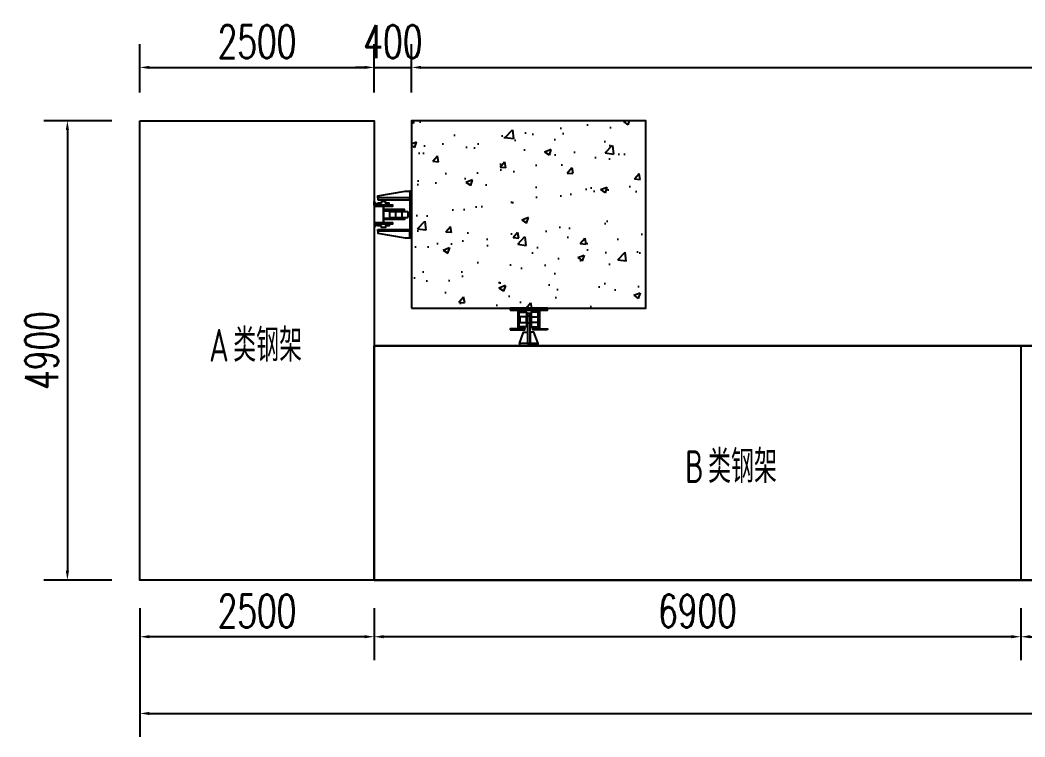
# Model space of a CAD drawing. Header units: millimetres. Extents: x -1443632 to -1307761, y 1430256 to 1527696.
# Drawn here: x -1412713 to -1401992, y 1497904 to 1505550 of the extents above; entities that cross this region are included whole.
import ezdxf

# ---------------------------------------------------------------- set-up
doc = ezdxf.new("R2010")
doc.units = ezdxf.units.MM
doc.header["$LTSCALE"] = 10
doc.layers.get('DEFPOINTS').update_dxf_attribs({"linetype": 'CONTINUOUS'})
for name, color, linetype in [('W-PLASTIC_RAILINGS塑木栏杆', 6, 'CONTINUOUS'), ('W-STEEL_FRAME钢架', 3, 'CONTINUOUS'), ('W-STEEL_KEEL钢龙骨', 5, 'CONTINUOUS'), ('W-WOOD_FLOOR木地板', 30, 'CONTINUOUS'), ('WALL', 9, 'CONTINUOUS'), ('钢', 172, 'CONTINUOUS')]:
    doc.layers.add(name, color=color, linetype=linetype)
doc.styles.get("Standard").update_dxf_attribs({"font": 'tssdeng.shx', "width": 0.7, "bigfont": 'hztxt.shx'})
doc.styles.add('STANDARD_T3', font='simplex.shx', dxfattribs={"width": 0.7, "bigfont": 'gbcbig.shx'})
doc.dimstyles.new('W&&100', dxfattribs={"dimtxt": 350, "dimasz": 100, "dimexe": 250, "dimexo": 300, "dimgap": 100, "dimtad": 1, "dimdec": 0, "dimzin": 0, "dimdsep": 46, "dimtxsty": 'STANDARD_T3', "dimcen": 0.09, "dimclrd": 1, "dimclre": 1, "dimclrt": 7, "dimazin": 2, "dimtfac": 1, "dimtdec": 0, "dimtix": 1, "dimtmove": 2, "dimatfit": 3, "dimfxl": 0, "dimtolj": 1, "dimtzin": 0, "dimarcsym": 0})

# ---------------------------------------------------------------- blocks, each defined once
blk = doc.blocks.new('*D846')
at = {"layer": 'DEFPOINTS', "color": 0, "transparency": 16777216}
for p in [(-1411435, 1504476), (-1412208, 1499576), (-1411435, 1499576)]:
    blk.add_point(p, dxfattribs=at)
at = {"layer": 'W-STEEL_FRAME钢架', "color": 1, "lineweight": -2, "transparency": 16777216}
for p, q in [((-1411735, 1504476), (-1412458, 1504476)), ((-1412208, 1504376), (-1412208, 1499676)), ((-1411735, 1499576), (-1412458, 1499576))]:
    blk.add_line(p, q, dxfattribs=at)
at = {"layer": 'W-STEEL_FRAME钢架', "color": 1, "transparency": 16777216}
for points in [[(-1412225, 1504376), (-1412191, 1504376), (-1412208, 1504476)], [(-1412225, 1499676), (-1412191, 1499676), (-1412208, 1499576)]]:
    blk.add_solid(points, dxfattribs=at)
at = {"layer": 'W-STEEL_FRAME钢架', "color": 7, "transparency": 16777216, "insert": (-1412483, 1502026), "char_height": 350, "attachment_point": 5, "rotation": 90, "style": 'STANDARD_T3'}
blk.add_mtext('\\A1;4900', dxfattribs=at)
blk = doc.blocks.new('*D847')
at = {"layer": 'DEFPOINTS', "color": 0, "transparency": 16777216}
for p in [(-1408935, 1505045), (-1411435, 1504476), (-1408935, 1504476)]:
    blk.add_point(p, dxfattribs=at)
at = {"layer": 'W-STEEL_FRAME钢架', "color": 1, "lineweight": -2, "transparency": 16777216}
for p, q in [((-1411435, 1504776), (-1411435, 1505295)), ((-1408935, 1504776), (-1408935, 1505295)), ((-1411335, 1505045), (-1409035, 1505045))]:
    blk.add_line(p, q, dxfattribs=at)
at = {"layer": 'W-STEEL_FRAME钢架', "color": 1, "transparency": 16777216}
for points in [[(-1411335, 1505062), (-1411335, 1505029), (-1411435, 1505045)], [(-1409035, 1505062), (-1409035, 1505029), (-1408935, 1505045)]]:
    blk.add_solid(points, dxfattribs=at)
at = {"layer": 'W-STEEL_FRAME钢架', "color": 7, "transparency": 16777216, "insert": (-1410185, 1505320), "char_height": 350, "attachment_point": 5, "style": 'STANDARD_T3'}
blk.add_mtext('\\A1;2500', dxfattribs=at)
blk = doc.blocks.new('*D848')
at = {"layer": 'DEFPOINTS', "color": 0, "transparency": 16777216}
for p in [(-1411435, 1499576), (-1389635, 1499576), (-1389635, 1498154)]:
    blk.add_point(p, dxfattribs=at)
at = {"layer": 'W-STEEL_FRAME钢架', "color": 1, "lineweight": -2, "transparency": 16777216}
for p, q in [((-1411435, 1499276), (-1411435, 1497904)), ((-1389635, 1499276), (-1389635, 1497904)), ((-1411335, 1498154), (-1389735, 1498154))]:
    blk.add_line(p, q, dxfattribs=at)
at = {"layer": 'W-STEEL_FRAME钢架', "color": 1, "transparency": 16777216}
for points in [[(-1411335, 1498170), (-1411335, 1498137), (-1411435, 1498154)], [(-1389735, 1498170), (-1389735, 1498137), (-1389635, 1498154)]]:
    blk.add_solid(points, dxfattribs=at)
at = {"layer": 'W-STEEL_FRAME钢架', "color": 7, "transparency": 16777216, "insert": (-1400535, 1498429), "char_height": 350, "attachment_point": 5, "style": 'STANDARD_T3'}
blk.add_mtext('\\A1;21800', dxfattribs=at)
blk = doc.blocks.new('*D853')
at = {"layer": 'DEFPOINTS', "color": 0, "transparency": 16777216}
for p in [(-1408535, 1505045), (-1408935, 1504476), (-1408535, 1504476)]:
    blk.add_point(p, dxfattribs=at)
at = {"layer": 'W-STEEL_FRAME钢架', "color": 1, "lineweight": -2, "transparency": 16777216}
for p, q in [((-1408935, 1504776), (-1408935, 1505295)), ((-1408535, 1504776), (-1408535, 1505295)), ((-1409035, 1505045), (-1409135, 1505045)), ((-1408935, 1505045), (-1408535, 1505045)), ((-1408435, 1505045), (-1408335, 1505045))]:
    blk.add_line(p, q, dxfattribs=at)
at = {"layer": 'W-STEEL_FRAME钢架', "color": 1, "transparency": 16777216}
for points in [[(-1409035, 1505062), (-1409035, 1505029), (-1408935, 1505045)], [(-1408435, 1505062), (-1408435, 1505029), (-1408535, 1505045)]]:
    blk.add_solid(points, dxfattribs=at)
at = {"layer": 'W-STEEL_FRAME钢架', "color": 7, "transparency": 16777216, "insert": (-1408735, 1505320), "char_height": 350, "attachment_point": 5, "style": 'STANDARD_T3'}
blk.add_mtext('\\A1;400', dxfattribs=at)
blk = doc.blocks.new('*D854')
at = {"layer": 'DEFPOINTS', "color": 0, "transparency": 16777216}
for p in [(-1392535, 1505045), (-1408535, 1504476), (-1392535, 1504476)]:
    blk.add_point(p, dxfattribs=at)
at = {"layer": 'W-STEEL_FRAME钢架', "color": 1, "lineweight": -2, "transparency": 16777216}
for p, q in [((-1408535, 1504776), (-1408535, 1505295)), ((-1392535, 1504776), (-1392535, 1505295)), ((-1408435, 1505045), (-1392635, 1505045))]:
    blk.add_line(p, q, dxfattribs=at)
at = {"layer": 'W-STEEL_FRAME钢架', "color": 1, "transparency": 16777216}
for points in [[(-1408435, 1505062), (-1408435, 1505029), (-1408535, 1505045)], [(-1392635, 1505062), (-1392635, 1505029), (-1392535, 1505045)]]:
    blk.add_solid(points, dxfattribs=at)
at = {"layer": 'W-STEEL_FRAME钢架', "color": 7, "transparency": 16777216, "insert": (-1400535, 1505320), "char_height": 350, "attachment_point": 5, "style": 'STANDARD_T3'}
blk.add_mtext('\\A1;16000', dxfattribs=at)
blk = doc.blocks.new('A滑轨')
at = {"layer": 'W-STEEL_KEEL钢龙骨'}
for points in [[(-332, -200), (-372, -200), (-372, -160), (-332, -200)], [(-332, -400), (-372, -400), (-372, -440), (-332, -400)]]:
    blk.add_lwpolyline(points, dxfattribs=at)
for points in [[(-276, -212), (-276, -388), (-372, -388), (-372, -400), (-172, -400), (-172, -388), (-268, -388), (-268, -212), (-172, -212), (-172, -200), (-372, -200), (-372, -212)], [(-292, -180), (-332, -180), (-332, -200), (-212, -200), (-212, -180), (-252, -180), (-252, -160), (-292, -160)], [(-292, -420), (-332, -420), (-332, -400), (-212, -400), (-212, -420), (-252, -420), (-252, -440), (-292, -440)]]:
    blk.add_lwpolyline(points, close=True, dxfattribs=at)
at = {"layer": '钢'}
for points in [[(-332, -122), (-332, -102), (-42, -50), (8, -50), (8, -122), (-332, -122)], [(-332, -478), (-332, -498), (-42, -550), (8, -550), (8, -478), (-332, -478)]]:
    blk.add_lwpolyline(points, dxfattribs=at)
for points in [[(8, -550), (28, -550), (28, -50), (8, -50)], [(-332, -142), (8, -142), (8, -122), (-332, -122)], [(-268, -260), (-48, -260), (-48, -248), (-268, -248)], [(-268, -340), (-48, -340), (-48, -352), (-268, -352)], [(-332, -458), (8, -458), (8, -478), (-332, -478)]]:
    blk.add_lwpolyline(points, close=True, dxfattribs=at)
at = {"layer": '钢', "color": 140}
blk.add_lwpolyline([(-198, -330), (-18, -330, 0.414214), (-8, -320), (-8, -280, 0.414214), (-18, -270), (-198, -270, 0.414214), (-208, -280), (-208, -320, 0.414214)], format="xyb", close=True, dxfattribs=at)
for points in [[(-148, -260), (-68, -260), (-68, -265), (-148, -265)], [(-143, -340), (-73, -340), (-73, -260), (-143, -260)], [(-148, -340), (-68, -340), (-68, -335), (-148, -335)]]:
    blk.add_lwpolyline(points, close=True, dxfattribs=at)
blk = doc.blocks.new('*D852')
at = {"layer": 'DEFPOINTS', "color": 0, "transparency": 16777216}
for p in [(-1402035, 1499576), (-1392135, 1499576), (-1392135, 1498972)]:
    blk.add_point(p, dxfattribs=at)
at = {"layer": 'W-STEEL_FRAME钢架', "color": 1, "lineweight": -2, "transparency": 16777216}
for p, q in [((-1402035, 1499276), (-1402035, 1498722)), ((-1392135, 1499276), (-1392135, 1498722)), ((-1401935, 1498972), (-1392235, 1498972))]:
    blk.add_line(p, q, dxfattribs=at)
at = {"layer": 'W-STEEL_FRAME钢架', "color": 1, "transparency": 16777216}
for points in [[(-1401935, 1498989), (-1401935, 1498956), (-1402035, 1498972)], [(-1392235, 1498989), (-1392235, 1498956), (-1392135, 1498972)]]:
    blk.add_solid(points, dxfattribs=at)
at = {"layer": 'W-STEEL_FRAME钢架', "color": 7, "transparency": 16777216, "insert": (-1397085, 1499247), "char_height": 350, "attachment_point": 5, "style": 'STANDARD_T3'}
blk.add_mtext('\\A1;9900', dxfattribs=at)
blk = doc.blocks.new('A$C142B241B')
at = {"layer": 'W-STEEL_FRAME钢架', "color": 4}
for p, q in [((0, 75), (0, 0)), ((0, 75), (3, 75)), ((0, 0), (200, 0)), ((13, 17), (8, 70)), ((24, 7), (176, 7)), ((187, 17), (192, 70)), ((200, 75), (197, 75)), ((200, 75), (200, 0))]:
    blk.add_line(p, q, dxfattribs=at)
for centre, radius, start, end in [((3, 69), 5.5, 5.7106, 90), ((24, 18), 11, 185.7106, 270), ((176, 18), 11, 270, 354.2894), ((197, 69), 5.5, 90, 174.2894)]:
    blk.add_arc(centre, radius, start, end, dxfattribs=at)
blk = doc.blocks.new('BHG')
at = {"layer": '钢'}
for points in [[(0, -20), (400, -20), (400, 0), (0, 0)], [(0, -230), (158, -230), (158, -220), (0, -220)], [(400, -230), (242, -230), (242, -220), (400, -220)], [(100, -396), (300, -396), (300, -376), (100, -376)]]:
    blk.add_lwpolyline(points, close=True, dxfattribs=at)
at = {"layer": '钢', "color": 140}
for points in [[(175, -198), (108, -198, -0.385314), (99, -188), (99, -52, -0.385314), (108, -42), (175, -42)], [(225, -198), (292, -198, 0.385314), (301, -188), (301, -52, 0.385314), (292, -42), (225, -42)]]:
    blk.add_lwpolyline(points, format="xyb", close=True, dxfattribs=at)
for points in [[(102, -145), (105, -150), (175, -150), (175, -90), (105, -90), (102, -95)], [(105, -150), (175, -150), (175, -90), (105, -90)], [(175, -155), (225, -155), (225, -85), (175, -85)], [(185, -376), (215, -376), (215, -55), (185, -55)], [(298, -145), (295, -150), (225, -150), (225, -90), (295, -90), (298, -95)], [(295, -150), (225, -150), (225, -90), (295, -90)]]:
    blk.add_lwpolyline(points, close=True, dxfattribs=at)
at = {"layer": '钢'}
for points in [[(185, -256), (185, -376), (100, -376), (145, -256), (185, -256)], [(215, -256), (215, -376), (300, -376), (255, -256), (215, -256)]]:
    blk.add_lwpolyline(points, dxfattribs=at)
at = {"layer": '钢', "rotation": 270}
blk.add_blockref('A$C142B241B', (85, -20), dxfattribs=at)
at = {"layer": '钢', "xscale": -1, "rotation": 90}
blk.add_blockref('A$C142B241B', (315, -20), dxfattribs=at)
blk = doc.blocks.new('*D856')
at = {"layer": 'DEFPOINTS', "color": 0, "transparency": 16777216}
for p in [(-1408935, 1499576), (-1402035, 1499576), (-1408935, 1498972)]:
    blk.add_point(p, dxfattribs=at)
at = {"layer": 'W-STEEL_FRAME钢架', "color": 1, "lineweight": -2, "transparency": 16777216}
for p, q in [((-1408935, 1499276), (-1408935, 1498722)), ((-1402035, 1499276), (-1402035, 1498722)), ((-1402135, 1498972), (-1408835, 1498972))]:
    blk.add_line(p, q, dxfattribs=at)
at = {"layer": 'W-STEEL_FRAME钢架', "color": 1, "transparency": 16777216}
for points in [[(-1408835, 1498989), (-1408835, 1498956), (-1408935, 1498972)], [(-1402135, 1498989), (-1402135, 1498956), (-1402035, 1498972)]]:
    blk.add_solid(points, dxfattribs=at)
at = {"layer": 'W-STEEL_FRAME钢架', "color": 7, "transparency": 16777216, "insert": (-1405485, 1499247), "char_height": 350, "attachment_point": 5, "style": 'STANDARD_T3'}
blk.add_mtext('\\A1;6900', dxfattribs=at)
blk = doc.blocks.new('*D857')
at = {"layer": 'DEFPOINTS', "color": 0, "transparency": 16777216}
for p in [(-1411435, 1499576), (-1408935, 1499576), (-1411435, 1498972)]:
    blk.add_point(p, dxfattribs=at)
at = {"layer": 'W-STEEL_FRAME钢架', "color": 1, "lineweight": -2, "transparency": 16777216}
for p, q in [((-1411435, 1499276), (-1411435, 1498722)), ((-1408935, 1499276), (-1408935, 1498722)), ((-1409035, 1498972), (-1411335, 1498972))]:
    blk.add_line(p, q, dxfattribs=at)
at = {"layer": 'W-STEEL_FRAME钢架', "color": 1, "transparency": 16777216}
for points in [[(-1411335, 1498989), (-1411335, 1498956), (-1411435, 1498972)], [(-1409035, 1498989), (-1409035, 1498956), (-1408935, 1498972)]]:
    blk.add_solid(points, dxfattribs=at)
at = {"layer": 'W-STEEL_FRAME钢架', "color": 7, "transparency": 16777216, "insert": (-1410185, 1499247), "char_height": 350, "attachment_point": 5, "style": 'STANDARD_T3'}
blk.add_mtext('\\A1;2500', dxfattribs=at)

msp = doc.modelspace()

# ---------------------------------------------------------------- hatches: boundary and pattern name
at = {"layer": 'WALL'}
h = msp.add_hatch(dxfattribs=at)
h.set_pattern_fill('混凝土', color=256, scale=100)
h.set_pattern_definition([(50, (-2995810.6, -896189.4), (717.26018, -62.75213), [75, -825]), (355, (-2995810.6, -896189.4), (-138.75133, 752.19213), [60, -660]), (100.4514, (-2995750.8, -896194.64), (578.50938, 689.43954), [63.74019, -701.14211]), (46.1842, (-2995810.6, -895989.4), (1067.24105, -165.51901), [112.5, -1237.5]), (96.6356, (-2995721.7, -896003.2), (934.6627, 974.11787), [95.6103, -1051.713]), (351.1842, (-2995810.6, -895989.4), (934.66195, 974.1186), [90, -990]), (21, (-2995710.6, -896039.4), (596.90705, -402.61889), [75, -825]), (326, (-2995710.6, -896039.4), (243.31533, 725.15005), [60, -660]), (71.4514, (-2995660.86, -896072.96), (840.22263, 322.5305), [63.74019, -701.14211]), (37.5, (-2995810.6, -896189.4), (12.159855, 332.893854), [0, -652, 0, -670, 0, -662.5]), (7.5, (-2995810.6, -896189.4), (263.069537, 394.41171), [0, -382, 0, -637, 0, -252.5]), (327.5, (-2996033.6, -896189.4), (533.822436, -22.554872), [0, -250, 0, -780, 0, -1035]), (317.5, (-2996133.6, -896189.4), (583.18617, 100.10498), [0, -325, 0, -518, 0, -735])])
h.paths.add_polyline_path([(-1406035.2, 1502475.9), (-1406035.2, 1504475.9), (-1408535.2, 1504475.9), (-1408535.2, 1502475.9)])

# ---------------------------------------------------------------- linework, layer by layer
at = {"layer": 'W-STEEL_FRAME钢架'}
msp.add_lwpolyline([(-1411435.2, 1504475.9), (-1408935.2, 1504475.9), (-1408935.2, 1502075.9), (-1392135.2, 1502075.9), (-1392135.2, 1504475.9), (-1389635.2, 1504475.9), (-1389635.2, 1499575.9), (-1411435.2, 1499575.9), (-1411435.2, 1504475.9)], dxfattribs=at)
for points in [[(-1408935.2, 1499575.9), (-1392135.2, 1499575.9), (-1392135.2, 1502075.9), (-1408935.2, 1502075.9)], [(-1408935.2, 1502075.9), (-1402035.2, 1502075.9), (-1402035.2, 1499575.9), (-1408935.2, 1499575.9)], [(-1392135.2, 1502075.9), (-1402035.2, 1502075.9), (-1402035.2, 1499575.9), (-1392135.2, 1499575.9)]]:
    msp.add_lwpolyline(points, close=True, dxfattribs=at)
at = {"layer": 'WALL'}
msp.add_lwpolyline([(-1408535.2, 1502475.9), (-1406035.2, 1502475.9), (-1406035.2, 1504475.9), (-1408535.2, 1504475.9)], close=True, dxfattribs=at)

# ---------------------------------------------------------------- block references
at = {"layer": 'W-WOOD_FLOOR木地板'}
msp.add_blockref('A滑轨', (-1408563.2, 1503775.9), dxfattribs=at)
at = {"layer": 'WALL'}
msp.add_blockref('BHG', (-1407485.2, 1502475.9), dxfattribs=at)

# ---------------------------------------------------------------- texts
at = {"layer": 'W-PLASTIC_RAILINGS塑木栏杆', "width": 0.7}
for s, p in [('A', (-1410695.5, 1501906.5)), ('类钢架', (-1410438.8, 1501906.5)), ('类钢架', (-1405372.5, 1500612.1)), ('B', (-1405617.5, 1500612.1))]:
    msp.add_text(s, height=350, dxfattribs=at).set_placement(p)

# ---------------------------------------------------------------- dimensions: what is measured, and where the dimension line sits
at = {"layer": 'W-STEEL_FRAME钢架'}
for base, p1, p2, picture, middle in [((-1408935.2, 1505045.4), (-1411435.2, 1504475.9), (-1408935.2, 1504475.9), '*D847', (-1410185.2, 1505320.4)), ((-1408535.2, 1505045.4), (-1408935.2, 1504475.9), (-1408535.2, 1504475.9), '*D853', (-1408735.2, 1505320.4)), ((-1392535.2, 1505045.4), (-1408535.2, 1504475.9), (-1392535.2, 1504475.9), '*D854', (-1400535.2, 1505320.4)), ((-1389635.2, 1498153.6), (-1411435.2, 1499575.9), (-1389635.2, 1499575.9), '*D848', (-1400535.2, 1498428.6)), ((-1411435.2, 1498972.3), (-1408935.2, 1499575.9), (-1411435.2, 1499575.9), '*D857', (-1410185.2, 1499247.3)), ((-1408935.2, 1498972.3), (-1402035.2, 1499575.9), (-1408935.2, 1499575.9), '*D856', (-1405485.2, 1499247.3)), ((-1392135.2, 1498972.3), (-1402035.2, 1499575.9), (-1392135.2, 1499575.9), '*D852', (-1397085.2, 1499247.3))]:
    dim = msp.add_linear_dim(base=base, p1=p1, p2=p2, dimstyle='W&&100', dxfattribs=at)
    dim.commit()
    dim.dimension.update_dxf_attribs({"geometry": picture, "text_midpoint": middle})
dim = msp.add_linear_dim(base=(-1412208.1, 1499575.9), p1=(-1411435.2, 1504475.9), p2=(-1411435.2, 1499575.9), angle=90, dimstyle='W&&100', dxfattribs=at)
dim.commit()
dim.dimension.update_dxf_attribs({"geometry": '*D846', "text_midpoint": (-1412483.1, 1502025.9)})

doc.saveas('drawing.dxf')
